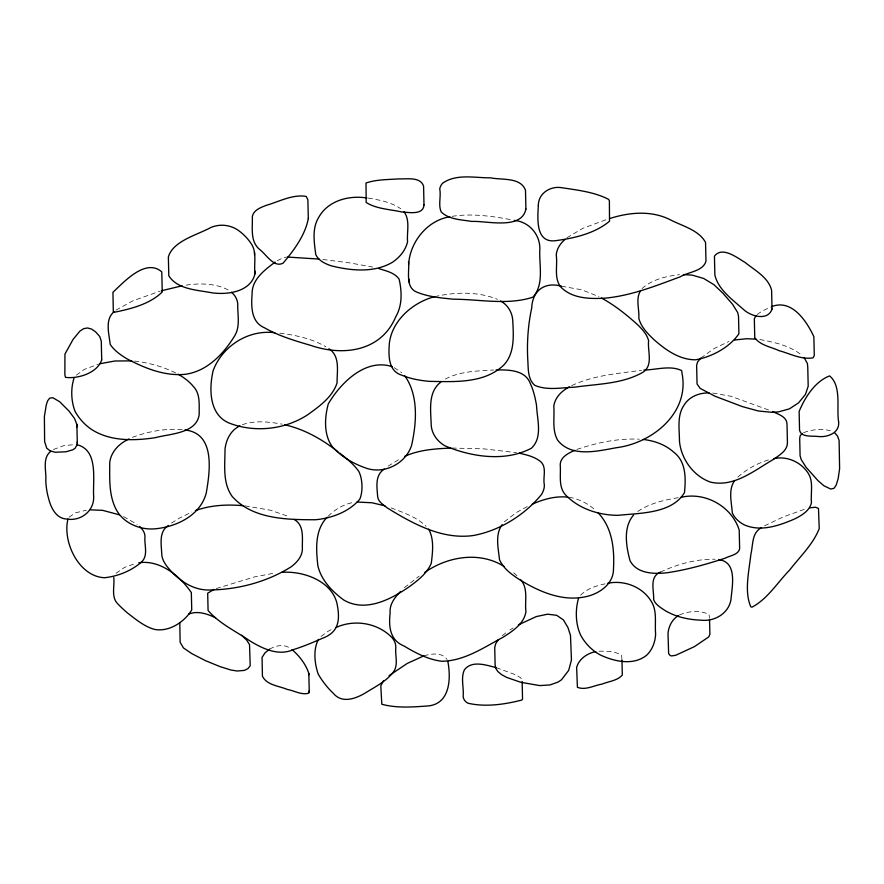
<?xml version="1.0" encoding="UTF-8"?>
<svg xmlns="http://www.w3.org/2000/svg" width="884" height="884" viewBox="0 0 884 884"><rect width="100%" height="100%" fill="white"/><g stroke="black" fill="none" stroke-linecap="round" stroke-linejoin="round"><path stroke-width="0.66" stroke-dasharray="4.42 3.31" d="M69.074 517.195L75.516 512.819L86.389 510.212M328.108 516.278C335.169 509.162 344.384 503.847 354.351 502.245M580.589 595.275C586.987 588.578 596.258 585.805 605.054 583.838M116.025 573.263L124.511 567.384L136.556 563.174M504.322 521.803L516.4 512.499L527.505 506.444M700.835 358.075L713.885 348.672L728.946 341.456M76.367 375.147L84.345 369.401L98.5 364.131M642.005 288.615C652.105 279.355 666.282 276.239 679.52 274.637M737.775 477.106C747.057 468.929 758.229 462.73 770.163 459.426M404.43 587.639L419.104 576.147M321.014 636.425L328.693 630.9L333.776 628.38M757.102 314.538L761.853 311.223L770.594 307.057M502.278 635.651L507.891 631.298M566.887 237.774L582.744 228.359L607.628 219.144M388.087 466.177L401.06 458.133M115.881 310.151L133.153 300.704L160.159 291.134M171.463 523.074L179.375 518.123L191.894 512.024M509.935 629.983L513.007 628.027M637.773 511.449C649.806 503.25 664.37 499.968 678.536 497.648M277.233 260.714L282.869 257.907L286.482 257.1M269.554 649.199C275.322 645.762 283.035 643.917 289.134 647.607M764.494 525.825L783.323 516.886L805.865 508.775M571.672 385.667C593.396 375.258 617.916 373.556 641.452 370.319M53.371 449.514L63.725 445.658L75.217 444.541M660.447 572.114C677.409 564.114 696.338 558.92 715.178 559.207M445.359 379.048C460.122 371.158 477.349 371.015 493.648 370.009M803.545 432.751C811.888 429.304 821.545 428.729 830.33 430.618M679.42 614.966C688.448 611.01 700.106 610.004 709.012 614.49L709.532 618.214M216.204 588.567L254.404 576.943L275.764 572.843M132.379 437.359C148.225 431.436 165.407 428.232 182.336 429.602M576.854 449.437C596.866 442.674 618.104 438.121 639.309 439.193M242.36 424.707C255.167 420.165 269.134 421.812 282.217 424.165M423.867 655.851C431.281 653.663 442 652.049 447.028 659.475M434.663 296.637C455.161 291.996 477.68 291.322 497.438 299.3M452.067 216.348C471.968 213.177 492.322 216.237 511.969 219.84M186.071 285.123C200.071 283.134 215.243 283.212 228.083 289.875M599.087 651.199C606.59 651.176 615.176 651.077 621.629 655.331L621.971 660.249M451.989 448.044L483.957 448.873L516.521 452.674M712.714 393.037L730.98 396.286L771.5 411.027M279.808 333.157C295.698 335.113 311.908 338.66 325.876 346.738M322.848 259.487L349.677 262.891L372.661 267.045M561.55 286.228L581.683 289.775L599.009 296.681M245.056 505.869L270.46 510.212L289.643 516.808M134.456 361.07C149.263 362.76 163.916 366.86 177.176 373.733M368.153 198.093C379.457 199.928 391.236 202.171 400.828 208.812M759.809 339.544C774.693 342.307 790.583 345.766 802.429 355.755M569.075 497.272C579.142 498.874 588.545 503.814 595.96 510.731M496.244 667.652L515.25 674.636L520.61 677.741L522.112 680.216M391.17 507.891C403.38 512.632 416.585 516.963 426.099 526.323M123.561 516.587L137.23 524.411M394.231 367.678L401.723 372.705M513.692 572.766L517.339 576.092"/><path stroke-width="1.33" d="M179.806 623.065L180.126 642.27L183.474 647.95L191.861 653.663L205.397 660.624L220.017 666.613L231.033 670.039L237.177 671.011L244.426 670.392L247.94 668.602L250.194 665.74L249.542 644.646L246.581 640.005L241.697 635.198M113.771 577.473C114.832 586.092 110.787 597.043 117.826 603.905C120.931 607.142 124.213 610.203 127.65 613.098C135.937 619.485 144.324 626.568 154.59 629.419C169.131 632.182 184.601 621.883 191.729 609.883L191.331 592.556C179.982 576.059 160.258 559.616 138.766 562.765M408.607 264.681C409.811 242.327 427.071 220.37 449.801 216.79M254.979 273.819C250.713 291.897 227.641 294.991 212.049 292.825C197.463 289.952 177.43 289.609 168.8 275.775L168.369 256.957C172.899 240.923 197.408 234.901 210.823 227.519C220.072 223.497 231.155 224.868 239.166 230.989C243.708 234.382 247.708 238.525 250.901 243.222C257.332 252.095 253.664 263.741 254.979 273.819L254.923 271.023M67.969 519.03C62.256 541.793 78.919 576.843 104.721 577.727C118.113 576.213 131.517 570.832 141.661 561.881C148.6 555.251 144.015 544.71 144.998 536.489C144.91 532.466 142.412 529.03 139.584 526.389M77.328 444.265L75.107 448.276L72.842 449.779L66.002 451.779L55.272 452.265L50.178 450.895L46.719 448.188L44.631 441.58L44.377 416.463L46.277 404.949L47.614 400.85L49.681 398.109L52.852 397.756L59.681 401.712L68.985 411.049L74.477 418.408L76.886 424.43L77.328 444.265L77.273 441.757M578.534 598.225C575.175 610.037 575.44 624.192 580.81 635.452C585.319 643.629 592.059 650.569 600.324 654.956C614.435 661.652 633.894 665.961 646.977 654.934C652.514 649.442 655.364 641.607 655.619 633.883C654.613 623.076 657.442 610.932 651.188 601.219C642.281 586.755 624.17 579.838 607.728 583.285M73.947 378.418C70.621 388.816 71.129 401.226 75.096 411.447C79.085 418.684 84.842 424.873 91.66 429.536C110.401 441.47 133.904 440.873 155.087 437.713C169.783 433.679 196.557 433.735 199.209 414.497C198.955 404.894 200.646 393.955 193.287 386.385C189.143 381.358 183.839 377.446 178.181 374.252M309.234 690.747L308.87 693.089C302.041 695.476 294.317 690.669 287.433 689.465C279.046 685.918 266.813 685.288 262.426 676.205L262.062 657.387L265.034 652.834L269.554 649.199M318.406 639.419C313.046 649.773 314.549 663.331 318.196 674.094C322.34 681.221 327.467 687.829 333.467 693.487C342.605 704.305 357.125 698.139 366.948 691.962C376.341 686.183 386.617 680.934 393.424 671.995C398.607 664.945 394.982 655.762 395.778 647.795C396.065 644.138 394.529 640.701 392.275 637.916C378.153 622.911 354.55 618.977 335.964 627.518M734.648 480.576C727.996 489.835 731.643 502.466 732.295 512.908C734.549 518.112 739.013 522.013 743.919 524.687C760.494 532.279 779.29 525.615 794.937 518.82C801.766 515.306 809.678 510.797 811.468 502.687C810.473 492.764 813.91 481.415 807.843 472.675C800.44 461.746 786.55 455.669 773.555 458.719M498.211 639.795L495.692 643.729L494.731 647.442L495.117 664.768L495.703 668.26L497.836 671.531L501.504 674.591L506.731 677.431L520.809 682.293L539.77 685.586L549.947 684.945L558.158 682.039L561.528 679.741L568.677 670.392L571.451 659.983L570.478 635.276L567.937 627.541L563.417 619.916L556.655 615.308L547.616 614.192L536.301 616.579L518.333 624.889M640.712 290.504C635.342 298.593 639.497 309.19 638.823 318.295C641.01 326.936 647.53 333.489 653.773 339.456C665.398 349.777 679.354 359.865 695.575 359.799C711.786 356.915 729.554 347.478 738.913 333.754L738.527 316.428L737.709 312.571L732.615 304.339L722.88 293.19L713.918 284.659L703.653 278.46L692.183 275.123L683.409 274.57M502.123 524.632C494.863 534.588 498.311 548.434 499.537 559.771C503.438 568.688 511.703 574.512 519.582 579.683C538.577 591.319 560.997 601.275 583.76 597.109C598.081 594.689 613.916 584.644 613.496 568.434C614.568 548.909 612.247 527.085 597.75 512.51M755.986 315.621L754.328 318.859L754.759 337.677C760.13 345.379 770.992 346.882 779.08 350.661C790.075 353.622 801.49 359.921 813.103 357.821L814.286 355.478L813.855 336.671C806.628 321.014 791.677 298.538 771.522 306.671M383.512 680.625L380.816 685.785L381.8 704.228C396.75 708.393 413.27 707.012 428.696 705.885C450.409 703.344 450.995 677.851 447.845 661.442M633.684 514.941C622.911 527.173 626.137 546.19 630.016 560.677C636.977 573.97 654.304 574.18 667.321 572.721C687.001 569.804 706.261 564.346 725.156 558.18C729.875 555.627 738.217 554.942 739.643 548.853L739.212 530.046C731.775 506.499 705.366 491.559 681.023 497.327M327.157 517.239C314.616 530.091 316.041 549.384 317.875 565.771C321.168 580.136 332.13 591.429 343.633 599.938C365.28 612.778 390.816 599.462 409.182 586.799C417.867 580.434 427.005 573.484 431.293 563.274C432.652 552.168 434.309 539.295 428.674 529.129M700.835 358.075L697.62 361.91L696.625 365.169L697.056 383.976L700.172 388.385L715.046 396.242L742.361 406.607L758.174 410.949L772.086 412.331L778.329 411.911L789.39 408.872L798.539 402.872L805.468 394.386L808.197 386.209L807.766 367.39L807.435 363.589L804.009 357.423M400.618 591.418C395.015 597.098 389.247 604.347 390.142 612.811C388.54 626.645 389.877 640.336 404.132 646.06C415.723 653.044 428.143 659.563 441.757 661.254C464.233 661.077 483.868 647.453 503.04 637.254C512.621 631.143 524.079 623.85 525.936 611.651C524.588 601.175 528.51 588.435 520.676 579.749M440.84 382.109C428 391.789 430.663 409.601 431.16 423.524C431.072 432.983 437.05 441.425 445.149 445.912C471.492 456.984 505.372 462.133 531.461 448.188C542.975 437.293 537.052 419.48 536.533 405.413C535.251 398.01 533.593 390.584 530.411 383.733C525.306 369.788 508.455 369.711 496.079 369.976M50.863 451.238C41.88 458.177 46.565 471.039 45.791 480.454C45.979 486.244 46.83 492.012 48.355 497.604C50.686 507.096 55.659 518.676 67.04 519.074C80.687 521.416 94.091 511.096 93.682 496.852C92.533 480.388 99.074 449.757 76.543 444.608M168.358 525.483C158.523 531.825 161.407 544.389 161.75 554.158C161.905 558.688 164.291 562.743 166.91 566.29C177.209 579.34 191.883 590.258 209.232 590.015C237.796 589.683 267.045 582.015 291.278 566.721C296.88 562.478 302.162 556.544 302.394 549.163C301.952 539.041 304.858 525.394 294.085 519.416M384.341 469.095C374.882 475.028 376.882 486.675 377.634 496.2C377.799 501.858 383.767 504.963 387.645 508.167C413.27 523.903 442.265 539.903 473.437 535.505C499.78 530.577 524.555 515.14 541.494 494.499C543.24 491.559 544.555 488.277 544.334 484.808C542.743 477.493 546.964 468.012 541.096 462.012C534.953 456.763 526.798 454.862 519.096 453.183M114.135 311.709C104.544 319.444 109.152 334.097 110.191 344.373C114.202 350.506 120.401 354.771 126.522 358.595C144.412 368.053 164.557 376.341 185.176 374.308C207.132 371.391 223.608 353.898 234.647 335.898C240.592 326.13 237.365 314.339 237.752 303.643C237.288 299.212 234.956 295.057 231.486 292.295M565.031 239.431C560.357 243.376 556.611 248.89 556.257 255.144C557.76 265.399 553.837 277.488 560.39 286.549C571.628 298.803 590.258 299.09 605.684 298.107C631.574 295.565 655.95 285.786 680.15 276.847C688.084 271.852 703.167 271.454 705.973 261.178L705.543 242.371C698.658 229.928 682.559 226.149 670.613 219.939C651.751 210.248 629.74 212.182 610.126 218.414M802.153 433.613L800.219 435.668L799.7 438.442L800.086 455.768L801.224 459.581L806.064 467.238L817.998 480.653L823.91 485.769L830.75 489.051L833.977 488.333L836.131 485.272L838.165 478.62L839.612 468.741L839.115 440.575L837.557 436.088L834.64 432.773M389.048 675.674L407.17 663.475L423.867 655.851M761.312 527.814C751.566 532.798 753.179 545.096 750.892 554.102C749.146 570.721 744.041 591.418 750.803 606.822L752.03 607.153C767.655 598.888 777.6 582.346 789.799 569.871C800.009 556.566 813.092 544.411 819.236 528.566L818.474 508.466L815.623 507.228L809.843 507.803M275.123 262.084C264.813 269.896 251.929 279.278 252.117 293.632C251.178 306.085 250.835 322.174 264.625 327.853C279.046 336.108 295.123 340.815 310.969 345.456C343.213 356.528 381.347 351.478 395.778 316.715C402.441 305.51 401.944 291.311 399.093 279.09C394.507 272.537 385.899 270.913 378.761 268.559M660.447 572.114C648.978 576.777 654.138 590.368 653.674 599.816C655.652 604.744 660.558 607.485 664.735 610.347C675.696 617.01 688.581 619.728 701.277 620.192C714.581 621.673 728.604 613.496 730.957 599.728C732.062 586.346 737.742 562.102 718.747 559.616M424.795 572.412C447.636 556.401 479.769 550.986 504.267 566.556M678.581 615.496C672.315 619.109 668.68 626.237 668.006 633.287L668.635 653.663L670.227 655.574L671.619 655.906L675.586 655.331L694.47 646.602L708.78 636.889L709.896 634.336L709.554 619.562M569.418 386.861C561.904 390.739 554.997 397.358 553.804 406.087C554.732 417.414 551.782 429.779 557.594 440.122C571.484 457.945 597.761 451.006 616.712 447.658C652.436 443.061 689.619 412.95 682.094 373.689L681.652 370.573C670.282 365.059 656.138 369.866 643.906 370.042M240.006 425.889C230.912 429.922 225.995 439.735 225.011 449.271C225.033 465.028 222.359 482.918 232.238 496.521C252.713 519.328 287.079 519.748 315.577 519.748C331.809 518.19 348.97 511.88 359.777 499.239C363.114 491.504 362.562 478.896 358.871 471.503C353.766 464.199 346.672 458.597 339.754 453.105M129.174 438.928C119.473 443.193 110.887 451.713 109.727 462.675C109.771 477.294 108.754 492.62 114.699 506.366C121.053 522.19 138.899 530.312 155.252 528.809C176.645 526.787 200.281 515.482 206.237 493.128C209.928 471.526 215.685 433.248 184.9 429.967M404.673 456.354C419.027 449.846 435.116 448.718 450.674 448.1M574.733 450.365C568.478 453.083 560.102 457.15 560.224 465.072C561.064 475.039 558.08 486.996 565.705 495.095C579.13 508.974 599.043 515.261 618.038 515.328C639.961 512.985 671.829 513.836 684.481 492.609C685.829 478.343 686.304 461.669 673.63 452.078C665.265 444.564 654.259 440.751 643.221 439.458M532.279 504.167C543.406 499.228 555.671 495.747 567.948 497.184M214.072 589.396L207.685 593.186L208.083 610.501C219.177 623.474 235.73 631.176 249.719 640.789C262.692 648.69 278.515 656.425 293.643 649.519C303.466 646.447 312.969 642.458 322.384 638.303C337.832 632.679 340.263 621.574 337.434 605.849C333.666 581.573 303.831 570.644 281.786 572.357M188.811 614.048C197.673 610.501 207.42 613.872 215.552 617.817M434.663 296.637C412.983 302.328 392.032 320.306 389.347 343.39C388.518 354.915 387.921 370.982 401.668 375.136C410.474 378.816 419.966 380.54 429.436 381.358C454.464 381.766 484.012 383.7 503.582 365.247C514.875 353.478 513.56 335.975 512.764 321.014C512.51 312.792 507.891 304.892 500.587 301.024M195.386 510.587C210.812 505.062 227.519 504.234 243.708 505.77M161.44 290.759L182.126 285.797M99.737 363.788L114.865 361.003L131.804 360.882M595.805 651.63C587.473 653.143 578.832 658.956 576.644 667.431L577.407 687.255C585.142 690.669 594.17 685.376 602.081 684.094C608.733 681.332 617.54 680.724 622.314 675.033L621.971 660.249M734.56 340.008L746.626 338.716L755.765 339.136M357.081 502.035L372.053 502.775L384.86 505.825M287.411 257.056L319.047 259.078M709.012 392.916C699.41 392.695 689.277 396.573 684.117 405.038C676.79 415.646 679.453 429.083 679.464 441.083C680.978 458.884 693.597 476.354 710.681 482.167C734.273 487.515 754.571 470.277 773.721 459.216C779.356 455.161 787.18 450.873 787.434 443.006L787.003 424.187C786.948 416.574 778.064 414.287 772.55 411.502M90.389 509.836L102.599 510.333L119.307 514.797M274.791 332.727C248.415 329.378 222.459 345.942 213.166 370.54C208.856 388.838 209.011 415.535 230.072 423.414C255.498 432.906 285.455 429.502 308.096 414.497C319.555 406.143 332.517 397.015 337.058 382.927C336.926 371.324 340.462 356.119 328.87 348.738M366.893 197.983C348.837 195.099 327.743 200.624 318.538 217.696C311.853 228.702 314.218 242.559 315.765 254.592C318.66 260.758 325.213 263.786 331.334 265.841C351.18 270.78 374.087 273.09 392.463 262.261C399.623 257.454 405.612 250.316 407.568 241.785C406.673 231.962 410.364 220.403 404.11 211.895M561.55 286.228C544.798 281.532 532.433 290.383 531.715 307.952C527.892 325.831 526.698 344.163 527.936 362.407C528.223 370.286 528.234 379.888 534.853 385.369C547.384 390.739 561.705 387.579 574.865 387.148C597.772 383.833 622.557 384.054 643.088 372.164C653.574 365.07 647.32 350.97 648.624 340.727C646.889 334.03 641.961 328.947 637.121 324.273C626.126 314.395 614.457 305.068 601.418 298.018M284.549 424.74C304.251 429.116 322.141 439.337 337.909 451.691M514.344 220.403C529.085 221.785 540.124 234.448 539.848 249.122C538.864 264.46 544.566 284.438 532.886 297.179C507.692 305.477 479.548 299.256 453.426 299.201C441.293 297.952 428.851 296.958 417.436 292.361C404.739 287.875 409.635 271.664 408.541 261.719M496.244 667.652C486.344 665.155 471.923 660.028 464.409 669.774C460.564 678.105 464.034 687.675 463.15 696.437C463.393 699.41 465.349 701.951 468.012 703.222C485.46 707.277 504.687 704.449 521.847 700.04L522.543 699.034L522.146 681.564M392.142 366.639C365.457 357.943 340.616 382.905 328.273 403.911C324.605 417.591 323.577 434.508 332.185 446.553C340.926 456.387 352.661 463.327 364.97 467.735C383.413 474.951 405.557 464.078 411.601 445.37C416.574 422.906 418.751 395.513 404.828 375.855M292.04 649.585C299.389 655.939 305.765 664.138 308.836 673.42L309.256 692.095M408.938 279.046L408.994 282.007M254.493 252.205L254.559 255.001M308.836 673.42L308.859 674.768M76.886 424.43L76.93 426.939M538.334 205.464C537.748 217.519 535.107 242.47 554.611 240.802C573.639 238.382 594.601 233.685 609.518 221.221L609.385 200.845L608.667 199.397C594.545 192.082 578.014 190.193 562.401 187.806C550.909 185.507 538.312 192.977 538.334 205.464M424 204.955C423.314 215.42 408.596 212.348 401.579 211.917C389.855 209.331 376.462 208.944 366.175 202.502L366.009 182.977C376.584 179.397 388.164 179.673 399.236 178.866C407.049 179.231 420.441 176.557 423.58 186.137L424 204.955M838.607 421.823C839.888 433.193 827.07 437.646 817.811 436.464C812.087 435.713 801.169 437.613 799.556 430.21L799.125 411.403C804.959 397.424 815.059 381.402 829.601 375.899C841.844 385.988 836.341 408.275 838.607 421.823M308.306 218.569C305.146 235.376 293.952 250.172 283.145 263.123C273.907 268.172 266.195 254.26 259.73 249.542C249.807 241.376 252.791 227.818 252.327 216.558C253.609 209.95 260.824 207.453 266.349 205.32C279.156 201.596 292.737 194.137 306.173 196.403L307.875 199.751L308.306 218.569M525.914 209.088C521.56 230.326 486.62 220.613 471.758 221.442C461.448 219.663 449.149 219.707 441.204 211.961C438.044 204.922 441.238 196.414 439.746 188.988C440.122 186.811 441.116 184.8 442.641 183.209C456.365 173.452 474.796 177.982 490.543 177.828C501.858 180.192 520.687 176.933 525.494 190.281L525.914 209.088M162.214 290.692L162.115 292.118C149.75 304.207 130.644 308.991 113.981 312.328L113.318 311.886L112.942 292.272C124.534 281.466 145.772 257.973 161.783 271.874L162.214 290.692M101.704 359.887C97.406 373.004 78.013 379.015 65.504 377.369L64.864 374.794L64.952 354.108L73.04 339.445L79.891 331.124L83.671 328.649L87.582 327.975L91.627 329.102L95.792 332.041L99.737 336.539L101.273 341.08L101.704 359.887M772.03 309.068C767.953 321.301 750.825 316.317 743.643 309.61C732.803 299.809 718.294 289.908 714.869 274.99L714.438 256.183C722.129 245.862 736.991 257.697 745.057 262.426C754.748 270.283 768.439 277.388 771.61 290.261L772.03 309.068"/></g></svg>
